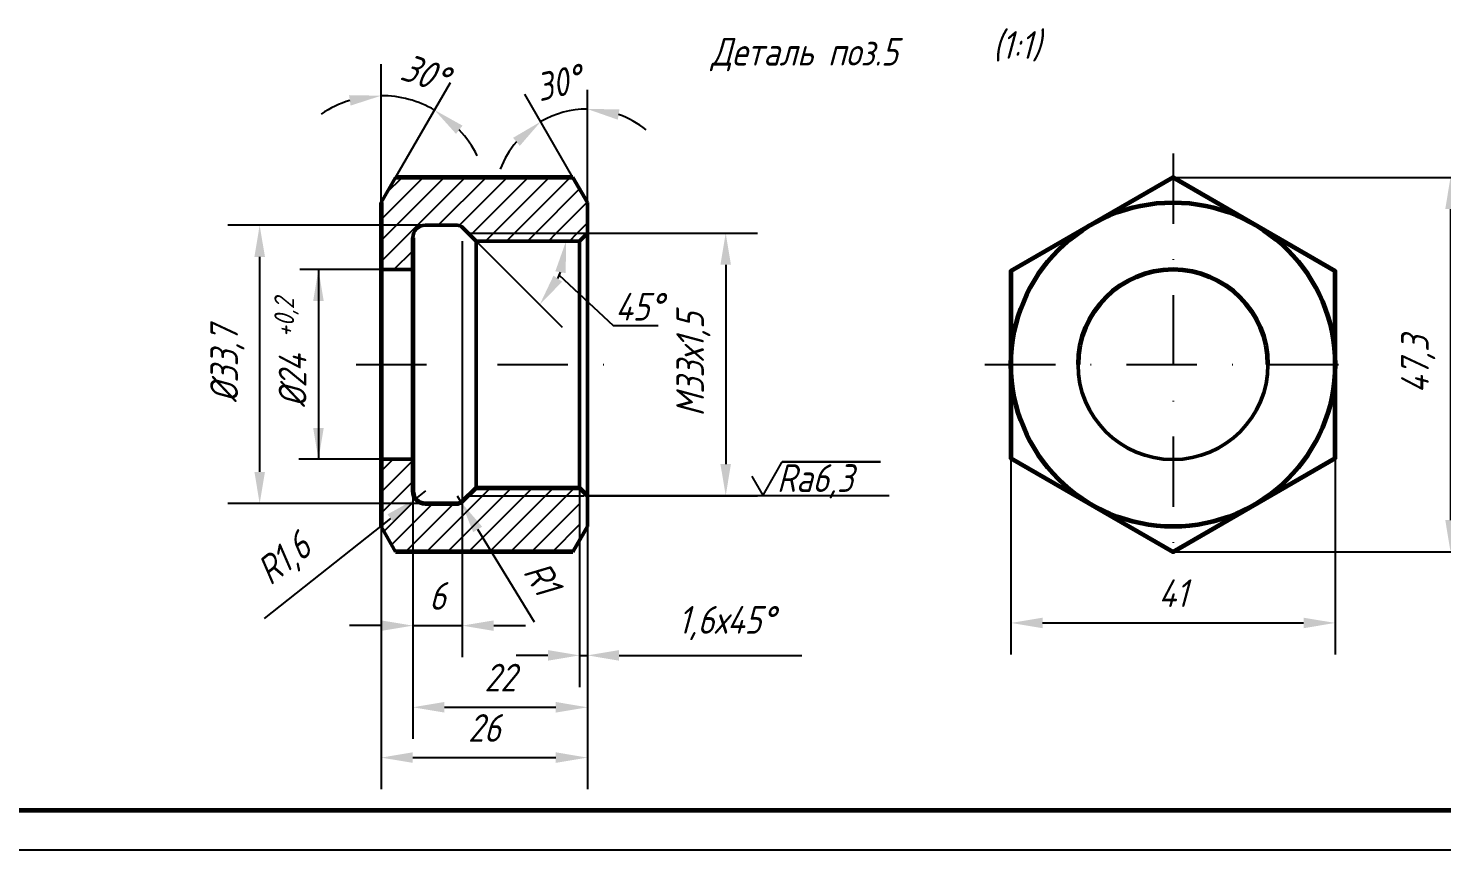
# Model space of a CAD drawing. Header units: inches. Extents: x 0 to 59537, y -7418 to 1046.
# Drawn here: x 33285.8 to 33464.4, y -7239.9 to -7136.1 of the extents above; entities that cross this region are included whole.
import ezdxf

# ---------------------------------------------------------------- set-up
doc = ezdxf.new("R2010")
doc.units = ezdxf.units.IN
doc.header["$LTSCALE"] = 0.7
doc.header["$MEASUREMENT"] = 0
doc.linetypes.add('DASHDOT', pattern=[25.4, 12.7, -6.35, 0, -6.35])
doc.styles.get("Standard").update_dxf_attribs({"font": 'romand.shx', "width": 0.8, "oblique": 15, "height": 3.5})
doc.dimstyles.get("Standard").update_dxf_attribs({"dimtxt": 3.5, "dimasz": 4, "dimexe": 4, "dimexo": 0, "dimgap": 2, "dimtad": 1, "dimdec": 1, "dimdsep": 46, "dimtxsty": 'Standard', "dimcen": 0.09, "dimadec": 0, "dimazin": 0, "dimtfac": 1, "dimtdec": 1, "dimtmove": 0, "dimatfit": 3, "dimfxl": 0.18, "dimtolj": 1, "dimtzin": 0, "dimlwd": 25, "dimlwe": 25, "dimarcsym": 0})

# ---------------------------------------------------------------- blocks, each defined once
blk = doc.blocks.new('*D691')
at = {"color": 0, "lineweight": 25, "transparency": 16777216}
for p, q in [((33330.41, -7158.15), (33330.41, -7140.66)), ((33332.24, -7154.98), (33339.16, -7143))]:
    blk.add_line(p, q, dxfattribs=at)
for start, end in [(107.0518, 124.1036), (60, 90), (25.8964, 42.9482)]:
    blk.add_arc((33330.41, -7158.15), 13.49, start, end, dxfattribs=at)
at = {"color": 0, "transparency": 16777216}
for points in [[(33326.36, -7144.59), (33326.55, -7145.91), (33330.41, -7144.66)], [(33339.87, -7149.48), (33340.7, -7148.44), (33337.16, -7146.47)]]:
    blk.add_solid(points, dxfattribs=at)
at = {"layer": 'DEFPOINTS', "color": 0, "transparency": 16777216}
for p in [(33332.75, -7144.87), (33332.24, -7154.98), (33330.41, -7158.15), (33330.41, -7158.15), (33330.41, -7178.63)]:
    blk.add_point(p, dxfattribs=at)
at = {"color": 0, "lineweight": 25, "transparency": 16777216, "insert": (33335.91, -7141.81), "char_height": 3.5, "attachment_point": 5, "rotation": 341.3978}
blk.add_mtext('\\A1;30°', dxfattribs=at)
blk = doc.blocks.new('*D735')
at = {"color": 0, "linetype": 'Continuous', "lineweight": 25, "transparency": 16777216}
for p, q in [((33409.99, -7178.63), (33409.99, -7215.28)), ((33450.96, -7178.63), (33450.96, -7215.28)), ((33413.99, -7211.28), (33446.96, -7211.28))]:
    blk.add_line(p, q, dxfattribs=at)
at = {"color": 0, "linetype": 'Continuous', "transparency": 16777216}
for points in [[(33413.99, -7210.62), (33413.99, -7211.95), (33409.99, -7211.28)], [(33446.96, -7210.62), (33446.96, -7211.95), (33450.96, -7211.28)]]:
    blk.add_solid(points, dxfattribs=at)
at = {"layer": 'DEFPOINTS', "color": 0, "linetype": 'Continuous', "transparency": 16777216}
for p in [(33409.99, -7178.63), (33450.96, -7178.63), (33450.96, -7211.28)]:
    blk.add_point(p, dxfattribs=at)
at = {"color": 0, "linetype": 'Continuous', "transparency": 16777216, "insert": (33430.47, -7207.53), "char_height": 3.5, "attachment_point": 5}
blk.add_mtext('\\A1;41', dxfattribs=at)
blk = doc.blocks.new('*D736')
at = {"color": 0, "linetype": 'Continuous', "lineweight": 25, "transparency": 16777216}
for p, q in [((33430.47, -7154.98), (33469.53, -7154.98)), ((33465.53, -7158.98), (33465.53, -7198.28)), ((33430.47, -7202.28), (33469.53, -7202.28))]:
    blk.add_line(p, q, dxfattribs=at)
at = {"color": 0, "linetype": 'Continuous', "transparency": 16777216}
for points in [[(33464.87, -7158.98), (33466.2, -7158.98), (33465.53, -7154.98)], [(33464.87, -7198.28), (33466.2, -7198.28), (33465.53, -7202.28)]]:
    blk.add_solid(points, dxfattribs=at)
at = {"layer": 'DEFPOINTS', "color": 0, "linetype": 'Continuous', "transparency": 16777216}
for p in [(33430.47, -7154.98), (33430.47, -7202.28), (33465.53, -7202.28)]:
    blk.add_point(p, dxfattribs=at)
at = {"color": 0, "linetype": 'Continuous', "transparency": 16777216, "insert": (33461.45, -7178.63), "char_height": 3.5, "attachment_point": 5, "rotation": 90}
blk.add_mtext('\\A1;47,3', dxfattribs=at)
blk = doc.blocks.new('*D737')
at = {"color": 0, "linetype": 'Continuous', "lineweight": 25, "transparency": 16777216}
for p, q in [((33330.41, -7199.11), (33330.41, -7232.3)), ((33356.48, -7199.11), (33356.48, -7232.3)), ((33334.41, -7228.3), (33352.48, -7228.3))]:
    blk.add_line(p, q, dxfattribs=at)
at = {"color": 0, "linetype": 'Continuous', "transparency": 16777216}
for points in [[(33334.41, -7227.63), (33334.41, -7228.96), (33330.41, -7228.3)], [(33352.48, -7227.63), (33352.48, -7228.96), (33356.48, -7228.3)]]:
    blk.add_solid(points, dxfattribs=at)
at = {"layer": 'DEFPOINTS', "color": 0, "linetype": 'Continuous', "transparency": 16777216}
for p in [(33330.41, -7199.11), (33356.48, -7199.11), (33356.48, -7228.3)]:
    blk.add_point(p, dxfattribs=at)
at = {"color": 0, "linetype": 'Continuous', "transparency": 16777216, "insert": (33343.45, -7224.55), "char_height": 3.5, "attachment_point": 5}
blk.add_mtext('\\A1;26', dxfattribs=at)
blk = doc.blocks.new('*D738')
at = {"color": 0, "linetype": 'Continuous', "lineweight": 25, "transparency": 16777216}
blk.add_line((33354.65, -7154.98), (33348.58, -7144.47), dxfattribs=at)
for start, end in [(90, 120), (50.9697, 70.4848), (139.5152, 159.0303)]:
    blk.add_arc((33356.48, -7158.15), 11.8, start, end, dxfattribs=at)
at = {"color": 0, "linetype": 'Continuous', "transparency": 16777216}
for points in [[(33360.31, -7147.69), (33360.53, -7146.37), (33356.48, -7146.35)], [(33347.08, -7149.98), (33347.93, -7151), (33350.58, -7147.93)]]:
    blk.add_solid(points, dxfattribs=at)
at = {"layer": 'DEFPOINTS', "color": 0, "linetype": 'Continuous', "transparency": 16777216}
for p in [(33356.48, -7143.91), (33352.44, -7147.06), (33354.65, -7154.98), (33356.48, -7158.15), (33356.48, -7161.02)]:
    blk.add_point(p, dxfattribs=at)
at = {"color": 0, "linetype": 'Continuous', "transparency": 16777216, "insert": (33352.8, -7143.04), "char_height": 3.5, "attachment_point": 5, "rotation": 13.6941}
blk.add_mtext('\\A1;30°', dxfattribs=at)
blk = doc.blocks.new('*D754')
at = {"color": 0, "linetype": 'Continuous', "lineweight": 25, "transparency": 16777216}
for p, q in [((33334.41, -7194.6), (33334.41, -7225.94)), ((33356.48, -7199.11), (33356.48, -7225.94)), ((33338.41, -7221.94), (33352.48, -7221.94))]:
    blk.add_line(p, q, dxfattribs=at)
at = {"color": 0, "linetype": 'Continuous', "transparency": 16777216}
for points in [[(33338.41, -7221.27), (33338.41, -7222.61), (33334.41, -7221.94)], [(33352.48, -7221.27), (33352.48, -7222.61), (33356.48, -7221.94)]]:
    blk.add_solid(points, dxfattribs=at)
at = {"layer": 'DEFPOINTS', "color": 0, "linetype": 'Continuous', "transparency": 16777216}
for p in [(33334.41, -7194.6), (33356.48, -7199.11), (33356.48, -7221.94)]:
    blk.add_point(p, dxfattribs=at)
at = {"color": 0, "linetype": 'Continuous', "transparency": 16777216, "insert": (33345.45, -7218.19), "char_height": 3.5, "attachment_point": 5}
blk.add_mtext('\\A1;22', dxfattribs=at)
blk = doc.blocks.new('*D755')
at = {"color": 0, "linetype": 'Continuous', "lineweight": 25, "transparency": 16777216}
for p, q in [((33334.41, -7190.59), (33334.41, -7215.62)), ((33340.65, -7194.09), (33340.65, -7215.62)), ((33330.41, -7211.62), (33326.41, -7211.62)), ((33334.41, -7211.62), (33340.65, -7211.62)), ((33344.65, -7211.62), (33348.65, -7211.62))]:
    blk.add_line(p, q, dxfattribs=at)
at = {"color": 0, "linetype": 'Continuous', "transparency": 16777216}
for points in [[(33330.41, -7210.96), (33330.41, -7212.29), (33334.41, -7211.62)], [(33344.65, -7210.96), (33344.65, -7212.29), (33340.65, -7211.62)]]:
    blk.add_solid(points, dxfattribs=at)
at = {"layer": 'DEFPOINTS', "color": 0, "linetype": 'Continuous', "transparency": 16777216}
for p in [(33334.41, -7190.59), (33340.65, -7194.09), (33340.65, -7211.62)]:
    blk.add_point(p, dxfattribs=at)
at = {"color": 0, "linetype": 'Continuous', "transparency": 16777216, "insert": (33337.53, -7207.87), "char_height": 3.5, "attachment_point": 5}
blk.add_mtext('\\A1;6', dxfattribs=at)
blk = doc.blocks.new('*D756')
at = {"color": 0, "linetype": 'Continuous', "lineweight": 25, "transparency": 16777216}
for p, q in [((33336.01, -7161.02), (33311.06, -7161.02)), ((33315.06, -7165.02), (33315.06, -7192.2)), ((33336.01, -7196.2), (33311.06, -7196.2))]:
    blk.add_line(p, q, dxfattribs=at)
at = {"color": 0, "linetype": 'Continuous', "transparency": 16777216}
for points in [[(33314.4, -7165.02), (33315.73, -7165.02), (33315.06, -7161.02)], [(33314.4, -7192.2), (33315.73, -7192.2), (33315.06, -7196.2)]]:
    blk.add_solid(points, dxfattribs=at)
at = {"layer": 'DEFPOINTS', "color": 0, "linetype": 'Continuous', "transparency": 16777216}
for p in [(33336.01, -7161.02), (33315.06, -7196.2), (33336.01, -7196.2)]:
    blk.add_point(p, dxfattribs=at)
at = {"color": 0, "linetype": 'Continuous', "transparency": 16777216, "insert": (33310.98, -7178.61), "char_height": 3.5, "attachment_point": 5, "rotation": 90}
blk.add_mtext('\\A1;%%C33,7', dxfattribs=at)
blk = doc.blocks.new('*D758')
at = {"color": 0, "linetype": 'Continuous', "lineweight": 25, "transparency": 16777216}
for p, q in [((33336.01, -7194.6), (33334.76, -7195.6)), ((33315.68, -7210.74), (33331.62, -7198.08))]:
    blk.add_line(p, q, dxfattribs=at)
at = {"color": 0, "linetype": 'Continuous', "transparency": 16777216}
blk.add_solid([(33331.21, -7197.56), (33332.04, -7198.6), (33334.76, -7195.6)], dxfattribs=at)
at = {"layer": 'DEFPOINTS', "color": 0, "linetype": 'Continuous', "transparency": 16777216}
for p in [(33334.76, -7195.6), (33336.01, -7194.6)]:
    blk.add_point(p, dxfattribs=at)
at = {"color": 0, "linetype": 'Continuous', "transparency": 16777216, "insert": (33318.31, -7203.43), "char_height": 3.5, "attachment_point": 5, "rotation": 38.4406}
blk.add_mtext('\\A1;R1,6', dxfattribs=at)
blk = doc.blocks.new('*D759')
at = {"color": 0, "linetype": 'Continuous', "lineweight": 25, "transparency": 16777216}
for p, q in [((33340, -7195.2), (33340.52, -7196.05)), ((33349.79, -7211.18), (33342.61, -7199.46))]:
    blk.add_line(p, q, dxfattribs=at)
at = {"color": 0, "linetype": 'Continuous', "transparency": 16777216}
blk.add_solid([(33343.18, -7199.12), (33342.04, -7199.81), (33340.52, -7196.05)], dxfattribs=at)
at = {"layer": 'DEFPOINTS', "color": 0, "linetype": 'Continuous', "transparency": 16777216}
for p in [(33340, -7195.2), (33340.52, -7196.05)]:
    blk.add_point(p, dxfattribs=at)
at = {"color": 0, "linetype": 'Continuous', "transparency": 16777216, "insert": (33350.76, -7205.58), "char_height": 3.5, "attachment_point": 5, "rotation": 301.5057}
blk.add_mtext('\\A1;R1', dxfattribs=at)
blk = doc.blocks.new('*D760')
at = {"color": 0, "linetype": 'Continuous', "lineweight": 25, "transparency": 16777216}
for p, q in [((33355.48, -7194.2), (33355.48, -7219.38)), ((33356.48, -7195.2), (33356.48, -7219.38)), ((33351.48, -7215.38), (33347.48, -7215.38)), ((33355.48, -7215.38), (33356.48, -7215.38)), ((33360.48, -7215.38), (33383.55, -7215.38))]:
    blk.add_line(p, q, dxfattribs=at)
at = {"color": 0, "linetype": 'Continuous', "transparency": 16777216}
for points in [[(33351.48, -7214.71), (33351.48, -7216.05), (33355.48, -7215.38)], [(33360.48, -7214.71), (33360.48, -7216.05), (33356.48, -7215.38)]]:
    blk.add_solid(points, dxfattribs=at)
at = {"layer": 'DEFPOINTS', "color": 0, "linetype": 'Continuous', "transparency": 16777216}
for p in [(33355.48, -7194.2), (33356.48, -7195.2), (33356.48, -7215.38)]:
    blk.add_point(p, dxfattribs=at)
at = {"color": 0, "linetype": 'Continuous', "transparency": 16777216, "insert": (33374.02, -7211.3), "char_height": 3.5, "attachment_point": 5}
blk.add_mtext('\\A1;1,6х45%%D', dxfattribs=at)
blk = doc.blocks.new('*D762')
at = {"color": 0, "linetype": 'Continuous', "lineweight": 25, "transparency": 16777216}
for p, q in [((33356.48, -7162.02), (33377.95, -7162.02)), ((33373.95, -7166.02), (33373.95, -7191.2)), ((33356.48, -7195.2), (33377.95, -7195.2))]:
    blk.add_line(p, q, dxfattribs=at)
at = {"color": 0, "linetype": 'Continuous', "transparency": 16777216}
for points in [[(33373.28, -7166.02), (33374.61, -7166.02), (33373.95, -7162.02)], [(33373.28, -7191.2), (33374.61, -7191.2), (33373.95, -7195.2)]]:
    blk.add_solid(points, dxfattribs=at)
at = {"layer": 'DEFPOINTS', "color": 0, "linetype": 'Continuous', "transparency": 16777216}
for p in [(33356.48, -7162.02), (33356.48, -7195.2), (33373.95, -7195.2)]:
    blk.add_point(p, dxfattribs=at)
at = {"color": 0, "linetype": 'Continuous', "transparency": 16777216, "insert": (33369.86, -7178.61), "char_height": 3.5, "attachment_point": 5, "rotation": 90}
blk.add_mtext('\\A1;М33х1,5', dxfattribs=at)

msp = doc.modelspace()

# ---------------------------------------------------------------- hatches: boundary and pattern name
at = {"linetype": 'Continuous'}
h = msp.add_hatch(dxfattribs=at)
h.set_pattern_fill('ANSI31', scale=15)
h.paths.add_polyline_path([(33354.65, -7154.98), (33332.24, -7154.98), (33330.41, -7158.15), (33330.41, -7161.31), (33335.1, -7161.31, -0.152976), (33336.01, -7161.02), (33340, -7161.02, -0.198912), (33340.7, -7161.32), (33341.41, -7162.02), (33344.32, -7162.02), (33352.39, -7162.02), (33356.48, -7162.02), (33356.48, -7158.15)])
h.paths.add_polyline_path([(33334.41, -7162.62, -0.24567), (33335.1, -7161.31), (33330.41, -7161.31), (33330.41, -7166.64), (33334.41, -7166.64)])
h.paths.add_polyline_path([(33355.48, -7195.2), (33352.39, -7195.2), (33341.41, -7195.2), (33340.7, -7195.91, -0.198912), (33340, -7196.2), (33336.01, -7196.2, -0.123699), (33335.25, -7196.01), (33334.41, -7196.01), (33334.41, -7202.28), (33354.65, -7202.28), (33355.48, -7200.85)])
h.paths.add_polyline_path([(33355.48, -7194.2), (33342.41, -7194.2), (33341.41, -7195.2), (33352.39, -7195.2), (33355.48, -7195.2)])
h.paths.add_polyline_path([(33334.41, -7190.59), (33330.41, -7190.59), (33330.41, -7196.01), (33334.41, -7196.01), (33334.41, -7192.2)])
h = msp.add_hatch(dxfattribs=at)
h.set_pattern_fill('ANSI31', scale=15)
h.paths.add_polyline_path([(33356.48, -7162.02), (33352.39, -7162.02), (33341.41, -7162.02), (33342.41, -7163.02), (33355.48, -7163.02)])
h = msp.add_hatch(dxfattribs=at)
h.set_pattern_fill('ANSI31', scale=15)
h.paths.add_polyline_path([(33330.41, -7199.11), (33332.24, -7202.28), (33334.41, -7202.28), (33334.41, -7196.01), (33330.41, -7196.01)])

# ---------------------------------------------------------------- linework, layer by layer
at = {"color": 0, "linetype": 'ByBlock'}
for p, q in [((33356.48, -7161.02), (33356.48, -7143.91)), ((33356.48, -7162.02), (33368.63, -7162.02)), ((33330.41, -7166.64), (33320.14, -7166.64)), ((33322.49, -7166.64), (33322.49, -7190.59)), ((33330.41, -7190.59), (33320.02, -7190.59)), ((33334.41, -7192.2), (33334.41, -7217.51)), ((33355.48, -7194.2), (33355.48, -7208.94)), ((33356.48, -7195.2), (33356.48, -7208.94)), ((33356.74, -7195.19), (33394.62, -7195.19))]:
    msp.add_line(p, q, dxfattribs=at)
at = {"linetype": 'DASHDOT'}
for p, q in [((33430.47, -7151.98), (33430.47, -7204.21)), ((33327.25, -7178.63), (33358.95, -7178.63)), ((33406.71, -7178.63), (33454.73, -7178.63))]:
    msp.add_line(p, q, dxfattribs=at)
at = {"lineweight": 50}
for p, q in [((33330.41, -7158.15), (33332.24, -7154.98)), ((33356.48, -7158.15), (33354.65, -7154.98)), ((33356.48, -7158.15), (33356.48, -7178.63)), ((33336.01, -7161.02), (33340, -7161.02)), ((33340.7, -7161.32), (33342.41, -7163.02)), ((33342.41, -7163.02), (33355.48, -7163.02)), ((33342.41, -7163.02), (33342.41, -7178.63)), ((33356.48, -7162.02), (33355.48, -7163.02)), ((33355.48, -7163.02), (33355.48, -7194.2)), ((33330.41, -7166.64), (33334.41, -7166.64)), ((33342.41, -7178.63), (33342.41, -7194.4)), ((33330.41, -7190.59), (33334.41, -7190.59)), ((33330.41, -7199.11), (33332.24, -7202.28)), ((33356.48, -7199.11), (33354.65, -7202.28))]:
    msp.add_line(p, q, dxfattribs=at)
at = {"color": 7, "linetype": 'Continuous', "lineweight": 60}
for p, q in [((33354.65, -7154.98), (33332.24, -7154.98)), ((33354.65, -7202.28), (33332.24, -7202.28))]:
    msp.add_line(p, q, dxfattribs=at)
for p, q in [((33341.41, -7155.02), (33352.39, -7155.02)), ((33341.41, -7162.02), (33352.39, -7162.02)), ((33341.41, -7162.02), (33344.32, -7162.02)), ((33342.41, -7163.02), (33352.39, -7163.02)), ((33352.39, -7162.02), (33356.48, -7162.02)), ((33352.39, -7163.02), (33355.48, -7163.02)), ((33355.48, -7163.02), (33355.48, -7178.63)), ((33334.41, -7170.13), (33334.41, -7187.13)), ((33356.48, -7178.63), (33356.48, -7199.11)), ((33341.41, -7195.2), (33352.39, -7195.2)), ((33341.41, -7195.2), (33349.98, -7195.2)), ((33341.41, -7195.2), (33344.32, -7195.2)), ((33342.41, -7194.2), (33352.39, -7194.2)), ((33352.39, -7194.2), (33355.48, -7194.2)), ((33352.39, -7195.2), (33356.05, -7195.2))]:
    msp.add_line(p, q)
at = {"lineweight": 60}
for p, q in [((33330.41, -7158.15), (33330.41, -7178.63)), ((33334.41, -7162.62), (33334.41, -7178.63)), ((33330.41, -7178.63), (33330.41, -7199.11)), ((33334.41, -7178.63), (33334.41, -7194.6)), ((33340.7, -7195.91), (33342.41, -7194.2)), ((33342.41, -7194.2), (33355.48, -7194.2)), ((33356.48, -7195.2), (33355.48, -7194.2)), ((33336.01, -7196.2), (33340, -7196.2))]:
    msp.add_line(p, q, dxfattribs=at)
at = {"lineweight": 25}
msp.add_line((33340.65, -7163.04), (33340.65, -7194.09), dxfattribs=at)
at = {"color": 7, "linetype": 'Continuous', "lineweight": 25}
msp.add_line((33342.41, -7163.02), (33353.28, -7173.89), dxfattribs=at)
at = {"color": 7, "linetype": 'Continuous'}
for p, q in [((33352.92, -7167.34), (33359.74, -7173.69)), ((33359.74, -7173.69), (33365.41, -7173.69))]:
    msp.add_line(p, q, dxfattribs=at)
at = {"color": 0, "linetype": 'ByBlock', "lineweight": 50}
msp.add_line((33356.48, -7178.63), (33356.48, -7199.11), dxfattribs=at)
at = {"linetype": 'Continuous', "lineweight": 60}
msp.add_line((33079.51, -7234.94), (33660.51, -7234.94), dxfattribs=at)
at = {"linetype": 'Continuous', "lineweight": 25}
msp.add_line((33071.51, -7239.94), (33665.51, -7239.94), dxfattribs=at)
at = {"color": 7, "linetype": 'Continuous', "lineweight": 60}
msp.add_lwpolyline([(33430.47, -7154.98), (33409.99, -7166.81), (33409.99, -7190.46), (33430.47, -7202.28), (33450.96, -7190.46), (33450.96, -7166.81)], close=True, dxfattribs=at)
for points, const_width in [([(33378.66, -7195.15), (33381.07, -7190.91)], 0.25), ([(33381.07, -7190.91), (33393.52, -7190.91)], 0.3), ([(33377.26, -7192.74), (33378.66, -7195.15)], 0.25)]:
    msp.add_lwpolyline(points, dxfattribs=dict(const_width=const_width))
msp.add_circle((33430.47, -7178.63), 20.48, dxfattribs=at)
at = {"lineweight": 50}
for centre, radius, start, end in [((33336.01, -7162.62), 1.6, 90, 180), ((33340, -7162.02), 1, 45, 90), ((33430.47, -7178.63), 12, 180, 0)]:
    msp.add_arc(centre, radius, start, end, dxfattribs=at)
at = {"color": 7, "linetype": 'Continuous', "lineweight": 25}
msp.add_arc((33342.41, -7163.02), 11.37, 335.2685, 339.7315, dxfattribs=at)
at = {"lineweight": 60}
for centre, radius, start, end in [((33430.47, -7178.63), 12, 0, 180), ((33336.01, -7194.6), 1.6, 180, 270), ((33340, -7195.2), 1, 270, 315)]:
    msp.add_arc(centre, radius, start, end, dxfattribs=at)
at = {"color": 7, "linetype": 'Continuous'}
for points in [[(33352.42, -7166.85), (33353.73, -7167.08), (33353.78, -7163.02)], [(33353.28, -7168.16), (33352.19, -7167.4), (33350.45, -7171.06)]]:
    msp.add_solid(points, dxfattribs=at)
at = {"color": 0, "linetype": 'ByBlock'}
for points in [[(33321.82, -7170.61), (33323.16, -7170.61), (33322.49, -7166.61)], [(33321.82, -7186.63), (33323.16, -7186.63), (33322.49, -7190.63)]]:
    msp.add_solid(points, dxfattribs=at)
at = {"layer": 'DEFPOINTS', "color": 0, "linetype": 'ByBlock'}
for p in [(33335.25, -7148.96), (33331.85, -7158.52), (33331.85, -7158.52), (33355.04, -7158.52), (33330.41, -7161.02), (33330.41, -7161.02), (33330.41, -7161.02), (33330.41, -7161.02), (33330.41, -7161.02), (33336.01, -7161.02), (33356.48, -7161.02), (33356.48, -7161.02), (33356.48, -7162.02), (33330.41, -7165.02), (33322.49, -7185.63), (33330.41, -7185.2), (33330.41, -7185.2), (33356.48, -7185.2), (33330.41, -7192.2), (33355.48, -7194.2), (33356.48, -7194.2), (33356.48, -7195.2), (33330.41, -7196.2), (33336.01, -7196.2), (33334.41, -7197.63), (33330.41, -7201.63), (33356.48, -7201.63), (33356.48, -7201.63)]:
    msp.add_point(p, dxfattribs=at)
at = {"layer": 'DEFPOINTS', "color": 0, "linetype": 'ByBlock', "lineweight": 50}
msp.add_point((33418.47, -7184.82), dxfattribs=at)

# ---------------------------------------------------------------- texts
at = {"linetype": 'Continuous', "lineweight": 25, "oblique": 15, "width": 0.8}
msp.add_text('Деталь поз.5', height=3.5, dxfattribs=at).set_placement((33372.1, -7140.85))
at = {"color": 7, "linetype": 'Continuous', "char_height": 3.5, "attachment_point": 1}
for s, width, insert in [('(1:1)', 40.96, (33407.7, -7136.5)), ('45%%D', 5.648, (33359.99, -7169.57))]:
    msp.add_mtext_dynamic_manual_height_columns(s, width=width, gutter_width=17.5, heights=[0], dxfattribs=dict(at, insert=insert))
at = {"lineweight": 25, "insert": (33316.92, -7175.21), "char_height": 2.5, "width": 14.2705, "attachment_point": 1, "rotation": 90}
msp.add_mtext('+0,2', dxfattribs=at)
at = {"lineweight": 25, "insert": (33317.47, -7184.06), "char_height": 3.5, "attachment_point": 1, "rotation": 90}
msp.add_mtext_dynamic_manual_height_columns('%%C24', width=10.1458, gutter_width=17.5, heights=[0], dxfattribs=at)
at = {"lineweight": 25, "insert": (33380.42, -7191.23), "char_height": 3.5, "width": 29.1251, "attachment_point": 1}
msp.add_mtext('Ra6,3', dxfattribs=at)

# ---------------------------------------------------------------- dimensions: what is measured, and where the dimension line sits
at = {"lineweight": 25}
dim = msp.add_angular_dim_2l(base=(33332.75, -7144.87), line1=((33330.41, -7158.15), (33332.24, -7154.98)), line2=((33330.41, -7158.15), (33330.41, -7178.63)), dimstyle='Standard', dxfattribs=at)
dim.commit()
dim.dimension.update_dxf_attribs({"geometry": '*D691', "text_midpoint": (33334.71, -7145.37), "dimtype": 162})
at = {"color": 7, "linetype": 'Continuous'}
dim = msp.add_angular_dim_2l(base=(33352.44, -7147.06), line1=((33356.48, -7161.02), (33356.48, -7143.91)), line2=((33356.48, -7158.15), (33354.65, -7154.98)), dimstyle='Standard', override={"dimfxl": 1.25}, dxfattribs=at)
dim.commit()
dim.dimension.update_dxf_attribs({"geometry": '*D738', "text_midpoint": (33353.69, -7146.69), "dimtype": 162})
for base, p1, p2, text, picture, middle in [((33465.53, -7202.28), (33430.47, -7154.98), (33430.47, -7202.28), '47,3', '*D736', (33461.45, -7178.63)), ((33315.06, -7196.2), (33336.01, -7161.02), (33336.01, -7196.2), '%%C33,7', '*D756', (33310.98, -7178.61)), ((33373.95, -7195.2), (33356.48, -7162.02), (33356.48, -7195.2), 'М33х1,5', '*D762', (33369.86, -7178.61))]:
    dim = msp.add_linear_dim(base=base, p1=p1, p2=p2, angle=90, text=text, dimstyle='Standard', override={"dimfxl": 1.25}, dxfattribs=at)
    dim.commit()
    dim.dimension.update_dxf_attribs({"geometry": picture, "text_midpoint": middle})
dim = msp.add_linear_dim(base=(33450.96, -7211.28), p1=(33409.99, -7178.63), p2=(33450.96, -7178.63), dimstyle='Standard', override={"dimfxl": 1.25}, dxfattribs=at)
dim.commit()
dim.dimension.update_dxf_attribs({"geometry": '*D735', "text_midpoint": (33430.47, -7207.53)})
for base, p1, p2, text, picture, middle in [((33340.65, -7211.62), (33334.41, -7190.59), (33340.65, -7194.09), '6', '*D755', (33337.53, -7207.87)), ((33356.48, -7221.94), (33334.41, -7194.6), (33356.48, -7199.11), '22', '*D754', (33345.45, -7218.19)), ((33356.48, -7215.38), (33355.48, -7194.2), (33356.48, -7195.2), '1,6х45%%D', '*D760', (33374.02, -7211.3)), ((33356.48, -7228.3), (33330.41, -7199.11), (33356.48, -7199.11), '26', '*D737', (33343.45, -7224.55))]:
    dim = msp.add_linear_dim(base=base, p1=p1, p2=p2, text=text, dimstyle='Standard', override={"dimfxl": 1.25}, dxfattribs=at)
    dim.commit()
    dim.dimension.update_dxf_attribs({"geometry": picture, "text_midpoint": middle})
dim = msp.add_radius_dim(center=(33336.01, -7194.6), mpoint=(33334.76, -7195.6), text='R1,6', dimstyle='Standard', override={"dimfxl": 1.25}, dxfattribs=at)
dim.commit()
dim.dimension.update_dxf_attribs({"geometry": '*D758', "text_midpoint": (33320.85, -7206.63), "dimtype": 164})
dim = msp.add_radius_dim(center=(33340, -7195.2), mpoint=(33340.52, -7196.05), dimstyle='Standard', override={"dimfxl": 1.25}, dxfattribs=at)
dim.commit()
dim.dimension.update_dxf_attribs({"geometry": '*D759', "text_midpoint": (33347.56, -7207.54), "dimtype": 164})

doc.saveas('drawing.dxf')
